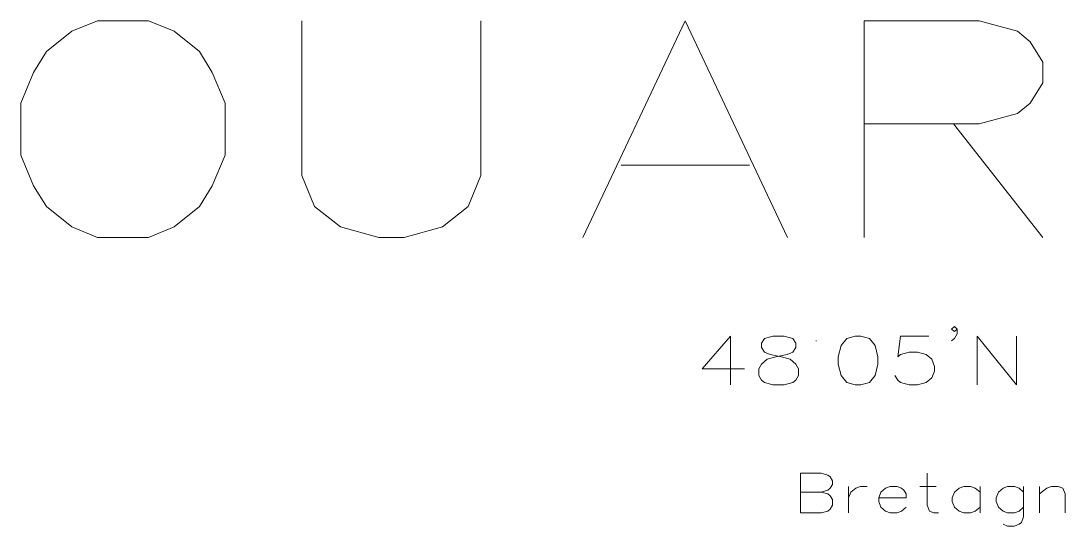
# Model space of a CAD drawing. Header units: inches. Extents: x 23 to 178, y 8 to 179.
# Drawn here: x 52.61 to 101.61, y 8.03 to 31.74 of the extents above; entities that cross this region are included whole.
import ezdxf

# ---------------------------------------------------------------- set-up
doc = ezdxf.new("R2010")
doc.units = ezdxf.units.IN
doc.header["$MEASUREMENT"] = 0

msp = doc.modelspace()

# ---------------------------------------------------------------- linework, layer by layer
at = {"color": 7, "lineweight": 0}
for points in [[(56.205, 31.74), (55.007, 31.252), (53.809, 30.298), (53.21, 29.322), (52.611, 27.88), (52.611, 25.44), (53.21, 23.998), (53.809, 23.022), (55.007, 22.068), (56.205, 21.58), (58.601, 21.58), (59.798, 22.068), (60.996, 23.022), (61.595, 23.998), (62.194, 25.44), (62.194, 27.88), (61.595, 29.322), (60.996, 30.298), (59.798, 31.252), (58.601, 31.74), (56.205, 31.74)], [(65.788, 31.74), (65.788, 24.486), (66.387, 23.022), (67.607, 22.068), (69.404, 21.58), (70.602, 21.58), (72.398, 22.068), (73.596, 23.022), (74.195, 24.486), (74.195, 31.74)], [(78.987, 21.58), (83.778, 31.74), (88.592, 21.58)], [(92.185, 21.58), (92.185, 31.74), (97.576, 31.74), (99.373, 31.252), (99.972, 30.764), (100.571, 29.81), (100.571, 28.834), (99.972, 27.88), (99.373, 27.392), (97.576, 26.904), (92.185, 26.904)], [(96.378, 26.904), (100.571, 21.58)], [(80.783, 24.974), (86.795, 24.974)], [(96.555, 17.277), (96.422, 17.166), (96.289, 17.277), (96.422, 17.388), (96.555, 17.277), (96.555, 17.055), (96.422, 16.833), (96.289, 16.722)], [(86.573, 15.413), (84.577, 15.413), (85.908, 16.944), (85.908, 14.659)], [(87.904, 16.944), (87.505, 16.833), (87.372, 16.611), (87.372, 16.412), (87.505, 16.19), (87.771, 16.079), (88.303, 15.968), (88.703, 15.857), (88.969, 15.635), (89.102, 15.413), (89.102, 15.103), (88.969, 14.881), (88.836, 14.77), (88.437, 14.659), (87.904, 14.659), (87.505, 14.77), (87.372, 14.881), (87.239, 15.103), (87.239, 15.413), (87.372, 15.635), (87.638, 15.857), (88.037, 15.968), (88.57, 16.079), (88.836, 16.19), (88.969, 16.412), (88.969, 16.611), (88.836, 16.833), (88.437, 16.944), (87.904, 16.944)], [(89.945, 16.722), (89.923, 16.722)], [(91.764, 16.944), (91.365, 16.833), (91.098, 16.5), (90.965, 15.968), (90.965, 15.635), (91.098, 15.103), (91.365, 14.77), (91.764, 14.659), (92.03, 14.659), (92.429, 14.77), (92.696, 15.103), (92.829, 15.635), (92.829, 15.968), (92.696, 16.5), (92.429, 16.833), (92.03, 16.944), (91.764, 16.944)], [(95.224, 16.944), (93.893, 16.944), (93.76, 15.968), (93.893, 16.079), (94.293, 16.19), (94.692, 16.19), (95.091, 16.079), (95.358, 15.857), (95.491, 15.524), (95.491, 15.302), (95.358, 14.992), (95.091, 14.77), (94.692, 14.659), (94.293, 14.659), (93.893, 14.77), (93.76, 14.881), (93.627, 15.103)], [(97.487, 14.659), (97.487, 16.944), (99.328, 14.659), (99.328, 16.944)], [(90.167, 9.624), (90.477, 9.535), (90.588, 9.446), (90.699, 9.269), (90.699, 9.003), (90.588, 8.825), (90.477, 8.736), (90.167, 8.648), (89.191, 8.648), (89.191, 10.511), (90.167, 10.511), (90.477, 10.422), (90.588, 10.334), (90.699, 10.156), (90.699, 9.979), (90.588, 9.801), (90.477, 9.712), (90.167, 9.624), (89.191, 9.624)], [(95.136, 10.511), (95.136, 9.003), (95.247, 8.736), (95.446, 8.648), (95.668, 8.648)], [(91.453, 8.648), (91.453, 9.89)], [(91.453, 9.357), (91.564, 9.624), (91.786, 9.801), (92.008, 9.89), (92.319, 9.89)], [(92.873, 9.357), (94.16, 9.357), (94.16, 9.535), (94.049, 9.712), (93.938, 9.801), (93.738, 9.89), (93.405, 9.89), (93.184, 9.801), (92.962, 9.624), (92.873, 9.357), (92.873, 9.18), (92.962, 8.914), (93.184, 8.736), (93.405, 8.648), (93.738, 8.648), (93.938, 8.736), (94.16, 8.914)], [(94.803, 9.89), (95.557, 9.89)], [(97.62, 9.624), (97.398, 9.801), (97.177, 9.89), (96.866, 9.89), (96.644, 9.801), (96.422, 9.624), (96.311, 9.357), (96.311, 9.18), (96.422, 8.914), (96.644, 8.736), (96.866, 8.648), (97.177, 8.648), (97.398, 8.736), (97.62, 8.914)], [(97.62, 9.89), (97.62, 8.648)], [(99.661, 9.624), (99.461, 9.801), (99.24, 9.89), (98.907, 9.89), (98.707, 9.801), (98.485, 9.624), (98.374, 9.357), (98.374, 9.18), (98.485, 8.914), (98.707, 8.736), (98.907, 8.648), (99.24, 8.648), (99.461, 8.736), (99.661, 8.914)], [(99.661, 9.89), (99.661, 8.47), (99.572, 8.204), (99.461, 8.115), (99.24, 8.027), (98.907, 8.027), (98.707, 8.115)], [(100.415, 8.648), (100.415, 9.89)], [(100.415, 9.535), (100.748, 9.801), (100.97, 9.89), (101.28, 9.89), (101.502, 9.801), (101.613, 9.535), (101.613, 8.648)]]:
    msp.add_lwpolyline(points, dxfattribs=at)

doc.saveas('drawing.dxf')
